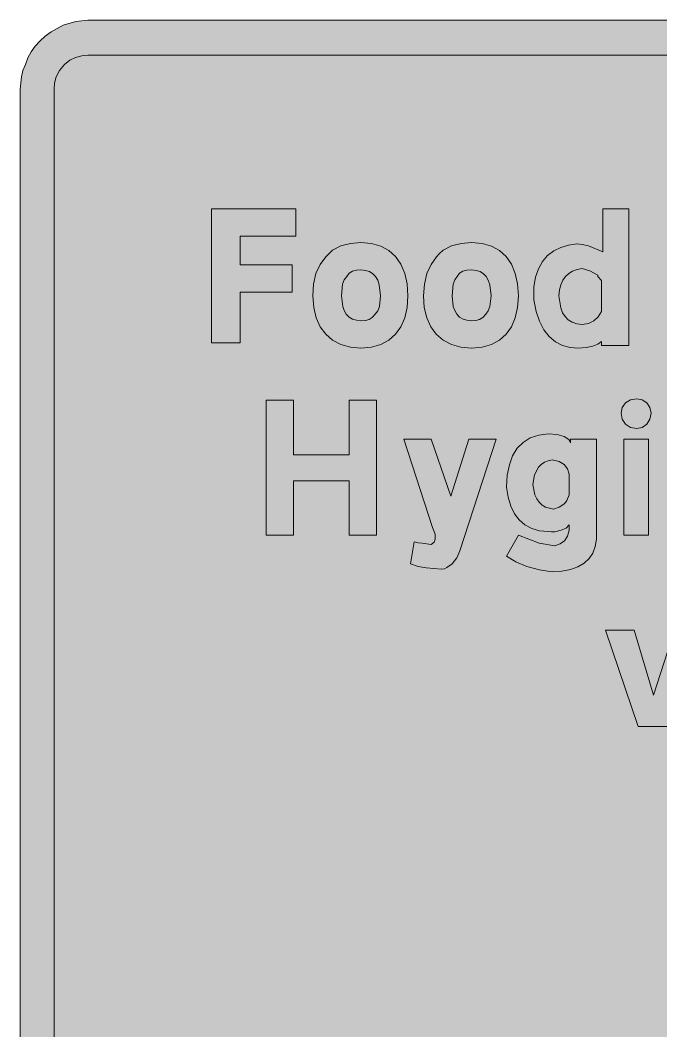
# Model space of a CAD drawing. Header units: metres. Extents: x 123 to 447, y 11 to 261.
# Drawn here: x 122.8 to 211.4, y 121.3 to 261.2 of the extents above; entities that cross this region are included whole.
import ezdxf

# ---------------------------------------------------------------- set-up
doc = ezdxf.new("R2010")
doc.units = ezdxf.units.M
doc.layers.add('FILL_BLACK_000000', color=7, linetype='Continuous', true_color=0x000000)
doc.layers.add('FILL_WHITE_FFFFFF', color=7, linetype='Continuous', true_color=0xffffff)

msp = doc.modelspace()

# ---------------------------------------------------------------- hatches: boundary and pattern name
at = {"layer": 'FILL_BLACK_000000', "true_color": 0x000000}
h = msp.add_hatch(color=7, dxfattribs=at)
h.dxf.hatch_style = 1
h.paths.add_polyline_path([(437.22, 261.18), (438.93, 260.96), (440.64, 260.46), (442.39, 259.52), (443.88, 258.3), (445.09, 256.82), (446.04, 255.06), (446.44, 253.35), (446.58, 251.64), (446.58, 20.16), (446.41, 18.49), (445.9, 16.76), (445.06, 15.07), (443.88, 13.5), (443.17, 12.86), (442.39, 12.31), (441.55, 11.85), (440.64, 11.52), (439.8, 11.18), (438.93, 10.96), (437.22, 10.8), (132.12, 10.8), (130.45, 10.97), (128.72, 11.48), (127.03, 12.32), (125.46, 13.5), (124.27, 15.12), (123.81, 15.93), (123.48, 16.74), (122.92, 18.52), (122.76, 20.16), (122.76, 251.64), (122.92, 253.35), (123.14, 254.22), (123.48, 255.06), (123.81, 255.97), (124.27, 256.82), (124.82, 257.59), (125.46, 258.3), (126.23, 258.99), (127.03, 259.59), (128.72, 260.48), (130.45, 261.01), (132.12, 261.18), (437.22, 261.18)])
h = msp.add_hatch(color=7, dxfattribs=at)
h.dxf.hatch_style = 1
h.paths.add_polyline_path([(153.18, 216.54), (149.22, 216.54), (149.22, 235.08), (160.92, 235.08), (160.92, 231.3), (153.18, 231.3), (153.18, 227.34), (160.38, 227.34), (160.38, 223.56), (153.18, 223.56), (153.18, 216.54)])
h = msp.add_hatch(color=7, dxfattribs=at)
h.dxf.hatch_style = 1
h.paths.add_polyline_path([(207, 235.08), (207, 216.18), (203.22, 216.18), (203.22, 216.72), (202.71, 216.35), (202.01, 216.07), (201.09, 215.88), (199.98, 215.82), (198.86, 215.87), (197.81, 216.15), (196.84, 216.66), (195.98, 217.4), (195.23, 218.35), (194.61, 219.52), (194.15, 220.89), (193.86, 222.48), (193.86, 224.28), (194.09, 225.61), (194.48, 226.78), (195.04, 227.77), (195.75, 228.6), (196.59, 229.26), (197.56, 229.75), (198.63, 230.07), (199.8, 230.22), (200.54, 230.15), (201.4, 229.95), (203.4, 229.14), (203.4, 235.08), (207, 235.08)])
h.paths.add_polyline_path([(203.22, 225.18), (202.68, 225.72), (202.68, 225.9), (201.6, 226.49), (200.52, 226.8), (199.82, 226.68), (199.2, 226.46), (198.67, 226.14), (198.23, 225.72), (197.86, 225.2), (197.58, 224.57), (197.39, 223.85), (197.28, 223.02), (197.56, 221.36), (197.81, 220.71), (198.16, 220.16), (198.59, 219.73), (199.13, 219.4), (199.77, 219.18), (200.52, 219.06), (201.4, 219.19), (202.14, 219.56), (202.75, 220.12), (203.22, 220.86), (203.22, 224.1), (203.22, 225.18)], flags=16)
h = msp.add_hatch(color=7, dxfattribs=at)
h.dxf.hatch_style = 1
h.paths.add_polyline_path([(175.97, 220), (175.44, 218.76), (174.71, 217.73), (173.79, 216.91), (172.68, 216.31), (171.39, 215.94), (169.92, 215.82), (168.45, 215.94), (167.13, 216.31), (165.99, 216.91), (165.04, 217.73), (164.28, 218.76), (163.72, 220), (163.38, 221.42), (163.26, 223.02), (163.36, 224.67), (163.69, 226.13), (164.25, 227.37), (165.06, 228.42), (165.5, 228.92), (166, 229.34), (167.15, 229.95), (168.48, 230.29), (169.92, 230.4), (171.39, 230.27), (172.68, 229.91), (173.79, 229.3), (174.71, 228.47), (175.44, 227.41), (175.97, 226.15), (176.29, 224.68), (176.4, 223.02), (176.29, 221.42), (175.97, 220)])
h.paths.add_polyline_path([(172.24, 225.19), (171.94, 225.7), (171.57, 226.1), (171.1, 226.39), (170.55, 226.56), (169.92, 226.62), (169.28, 226.58), (168.73, 226.44), (168.27, 226.16), (167.94, 225.72), (167.6, 225.25), (167.38, 224.64), (167.22, 223.02), (167.39, 221.57), (167.6, 220.99), (167.89, 220.5), (168.27, 220.11), (168.74, 219.83), (169.29, 219.66), (169.92, 219.6), (170.53, 219.64), (171.04, 219.78), (171.49, 220.06), (171.9, 220.5), (172.24, 220.97), (172.46, 221.56), (172.62, 223.02), (172.45, 224.57), (172.24, 225.19)], flags=16)
h = msp.add_hatch(color=7, dxfattribs=at)
h.dxf.hatch_style = 1
h.paths.add_polyline_path([(191.27, 220), (190.74, 218.76), (190.01, 217.73), (189.09, 216.91), (187.98, 216.31), (186.69, 215.94), (185.22, 215.82), (183.75, 215.94), (182.43, 216.31), (181.29, 216.91), (180.34, 217.73), (179.58, 218.76), (179.02, 220), (178.68, 221.42), (178.56, 223.02), (178.69, 224.67), (179.05, 226.13), (179.62, 227.37), (180.36, 228.42), (180.8, 228.92), (181.3, 229.34), (182.45, 229.95), (183.78, 230.29), (185.22, 230.4), (186.69, 230.27), (187.98, 229.91), (189.09, 229.3), (190.01, 228.47), (190.74, 227.41), (191.27, 226.15), (191.59, 224.68), (191.7, 223.02), (191.59, 221.42), (191.27, 220)])
h.paths.add_polyline_path([(187.54, 225.19), (187.24, 225.7), (186.87, 226.1), (186.4, 226.39), (185.85, 226.56), (185.22, 226.62), (184.58, 226.58), (184.03, 226.44), (183.57, 226.16), (183.24, 225.72), (182.9, 225.25), (182.68, 224.64), (182.52, 223.02), (182.69, 221.57), (182.9, 220.99), (183.19, 220.5), (183.57, 220.11), (184.04, 219.83), (184.59, 219.66), (185.22, 219.6), (185.83, 219.64), (186.34, 219.78), (186.79, 220.06), (187.2, 220.5), (187.54, 220.97), (187.76, 221.56), (187.92, 223.02), (187.75, 224.57), (187.54, 225.19)], flags=16)
h = msp.add_hatch(color=7, dxfattribs=at)
h.dxf.hatch_style = 1
h.paths.add_polyline_path([(164.52, 201.06), (168.3, 201.06), (168.3, 208.62), (172.08, 208.62), (172.08, 189.9), (168.3, 189.9), (168.3, 197.46), (160.56, 197.46), (160.56, 189.9), (156.78, 189.9), (156.78, 208.62), (160.56, 208.62), (160.56, 201.06), (164.52, 201.06)])
h = msp.add_hatch(color=7, dxfattribs=at)
h.dxf.hatch_style = 1
h.paths.add_polyline_path([(209.9, 205.95), (209.47, 205.27), (208.84, 204.82), (208.08, 204.66), (207.21, 204.82), (206.53, 205.27), (206.08, 205.95), (205.92, 206.82), (206.08, 207.59), (206.53, 208.22), (207.21, 208.64), (208.08, 208.8), (208.84, 208.64), (209.47, 208.22), (209.9, 207.59), (210.06, 206.82), (209.9, 205.95)])
h = msp.add_hatch(color=7, dxfattribs=at)
h.dxf.hatch_style = 1
h.paths.add_polyline_path([(183.6, 187.74), (183.2, 186.77), (182.52, 185.94), (181.8, 185.45), (181.46, 185.28), (181.08, 185.22), (178.92, 185.38), (177.84, 185.6), (176.76, 185.94), (177.3, 189), (177.84, 188.84), (178.38, 188.82), (179.64, 188.64), (180.05, 188.93), (180.18, 189.36), (180.18, 190.08), (179.82, 190.98), (175.86, 203.22), (179.64, 203.22), (182.34, 195.3), (184.86, 203.22), (188.64, 203.22), (183.6, 187.74)])
h = msp.add_hatch(color=7, dxfattribs=at)
h.dxf.hatch_style = 1
h.paths.add_polyline_path([(202, 187.44), (201.48, 186.67), (200.79, 186.03), (199.93, 185.52), (198.91, 185.16), (197.72, 184.94), (196.38, 184.86), (194.61, 185.12), (192.89, 185.6), (191.34, 186.25), (190.08, 187.02), (191.7, 189.9), (194.58, 188.82), (196.74, 188.46), (197.48, 188.7), (198.07, 189.14), (198.49, 189.78), (198.72, 190.62), (198.72, 191.34), (198.32, 190.91), (197.64, 190.62), (196.74, 190.4), (196.27, 190.37), (195.84, 190.44), (194.63, 190.54), (193.55, 190.84), (192.61, 191.33), (191.81, 192.02), (191.16, 192.88), (190.65, 193.93), (190.29, 195.16), (190.08, 196.56), (190.17, 198.21), (190.45, 199.66), (190.91, 200.9), (191.54, 201.94), (192.36, 202.76), (193.35, 203.37), (194.51, 203.76), (195.84, 203.94), (197.08, 203.84), (198.05, 203.58), (198.68, 203.18), (198.84, 202.94), (198.9, 202.68), (198.9, 203.22), (202.5, 203.22), (202.5, 189.36), (202.34, 188.34), (202, 187.44)])
h.paths.add_polyline_path([(198.02, 199.69), (197.33, 200.11), (196.38, 200.34), (195.81, 200.22), (195.3, 200.01), (194.86, 199.7), (194.49, 199.31), (193.95, 198.26), (193.68, 196.92), (193.98, 195.5), (194.24, 194.94), (194.58, 194.47), (194.98, 194.09), (195.45, 193.81), (196.56, 193.5), (197.35, 193.79), (198, 194.22), (198.24, 194.42), (198.43, 194.72), (198.72, 195.48), (198.72, 198.36), (198.48, 199.1), (198.02, 199.69)], flags=16)
h = msp.add_hatch(color=7, dxfattribs=at)
h.dxf.hatch_style = 1
h.paths.add_polyline_path([(209.7, 203.22), (209.7, 189.9), (206.28, 189.9), (206.28, 203.22), (209.7, 203.22)])
h = msp.add_hatch(color=7, dxfattribs=at)
h.dxf.hatch_style = 1
h.paths.add_polyline_path([(203.76, 176.76), (207.72, 176.76), (210.42, 167.76), (213.3, 176.76), (217.26, 176.76), (212.76, 163.44), (210.42, 163.44), (208.26, 163.44), (203.76, 176.76)])
at = {"layer": 'FILL_WHITE_FFFFFF', "true_color": 0xffffff}
h = msp.add_hatch(color=7, dxfattribs=at)
h.dxf.hatch_style = 1
h.paths.add_polyline_path([(437.22, 256.32), (438.06, 256.25), (438.91, 256.03), (439.73, 255.64), (440.46, 255.06), (441.14, 254.22), (441.59, 253.35), (441.83, 252.48), (441.9, 251.64), (441.9, 20.16), (441.79, 19.35), (441.54, 18.54), (441.13, 17.73), (440.46, 16.92), (439.78, 16.25), (438.84, 15.84), (438.03, 15.59), (437.22, 15.48), (132.12, 15.48), (131.28, 15.58), (130.43, 15.86), (129.61, 16.32), (128.88, 16.92), (128.2, 17.65), (127.75, 18.47), (127.51, 19.32), (127.44, 20.16), (127.44, 251.64), (127.51, 252.48), (127.75, 253.35), (128.2, 254.22), (128.88, 255.06), (129.61, 255.64), (130.43, 256.03), (131.28, 256.25), (132.12, 256.32), (437.22, 256.32)])

# ---------------------------------------------------------------- linework, layer by layer
at = {"layer": 'FILL_BLACK_000000', "lineweight": 0, "true_color": 0x000000}
msp.add_lwpolyline([(122.76, 20.16), (122.76, 251.64), (122.92, 253.35), (123.14, 254.22), (123.48, 255.06), (123.81, 255.97), (124.27, 256.82), (124.82, 257.59), (125.46, 258.3), (126.23, 258.99), (127.03, 259.59), (128.72, 260.48), (130.45, 261.01), (132.12, 261.18), (437.22, 261.18)], dxfattribs=at)
for points in [[(153.18, 216.54), (149.22, 216.54), (149.22, 235.08), (160.92, 235.08), (160.92, 231.3), (153.18, 231.3), (153.18, 227.34), (160.38, 227.34), (160.38, 223.56), (153.18, 223.56)], [(207, 235.08), (207, 216.18), (203.22, 216.18), (203.22, 216.72), (202.71, 216.35), (202.01, 216.07), (201.09, 215.88), (199.98, 215.82), (198.86, 215.87), (197.81, 216.15), (196.84, 216.66), (195.98, 217.4), (195.23, 218.35), (194.61, 219.52), (194.15, 220.89), (193.86, 222.48), (193.86, 224.28), (194.09, 225.61), (194.48, 226.78), (195.04, 227.77), (195.75, 228.6), (196.59, 229.26), (197.56, 229.75), (198.63, 230.07), (199.8, 230.22), (200.54, 230.15), (201.4, 229.95), (203.4, 229.14), (203.4, 235.08)], [(175.97, 220), (175.44, 218.76), (174.71, 217.73), (173.79, 216.91), (172.68, 216.31), (171.39, 215.94), (169.92, 215.82), (168.45, 215.94), (167.13, 216.31), (165.99, 216.91), (165.04, 217.73), (164.28, 218.76), (163.72, 220), (163.38, 221.42), (163.26, 223.02), (163.36, 224.67), (163.69, 226.13), (164.25, 227.37), (165.06, 228.42), (165.5, 228.92), (166, 229.34), (167.15, 229.95), (168.48, 230.29), (169.92, 230.4), (171.39, 230.27), (172.68, 229.91), (173.79, 229.3), (174.71, 228.47), (175.44, 227.41), (175.97, 226.15), (176.29, 224.68), (176.4, 223.02), (176.29, 221.42)], [(191.27, 220), (190.74, 218.76), (190.01, 217.73), (189.09, 216.91), (187.98, 216.31), (186.69, 215.94), (185.22, 215.82), (183.75, 215.94), (182.43, 216.31), (181.29, 216.91), (180.34, 217.73), (179.58, 218.76), (179.02, 220), (178.68, 221.42), (178.56, 223.02), (178.69, 224.67), (179.05, 226.13), (179.62, 227.37), (180.36, 228.42), (180.8, 228.92), (181.3, 229.34), (182.45, 229.95), (183.78, 230.29), (185.22, 230.4), (186.69, 230.27), (187.98, 229.91), (189.09, 229.3), (190.01, 228.47), (190.74, 227.41), (191.27, 226.15), (191.59, 224.68), (191.7, 223.02), (191.59, 221.42)], [(172.24, 225.19), (171.94, 225.7), (171.57, 226.1), (171.1, 226.39), (170.55, 226.56), (169.92, 226.62), (169.28, 226.58), (168.73, 226.44), (168.27, 226.16), (167.94, 225.72), (167.6, 225.25), (167.38, 224.64), (167.22, 223.02), (167.39, 221.57), (167.6, 220.99), (167.89, 220.5), (168.27, 220.11), (168.74, 219.83), (169.29, 219.66), (169.92, 219.6), (170.53, 219.64), (171.04, 219.78), (171.49, 220.06), (171.9, 220.5), (172.24, 220.97), (172.46, 221.56), (172.62, 223.02), (172.45, 224.57)], [(187.54, 225.19), (187.24, 225.7), (186.87, 226.1), (186.4, 226.39), (185.85, 226.56), (185.22, 226.62), (184.58, 226.58), (184.03, 226.44), (183.57, 226.16), (183.24, 225.72), (182.9, 225.25), (182.68, 224.64), (182.52, 223.02), (182.69, 221.57), (182.9, 220.99), (183.19, 220.5), (183.57, 220.11), (184.04, 219.83), (184.59, 219.66), (185.22, 219.6), (185.83, 219.64), (186.34, 219.78), (186.79, 220.06), (187.2, 220.5), (187.54, 220.97), (187.76, 221.56), (187.92, 223.02), (187.75, 224.57)], [(203.22, 225.18), (202.68, 225.72), (202.68, 225.9), (201.6, 226.49), (200.52, 226.8), (199.82, 226.68), (199.2, 226.46), (198.67, 226.14), (198.23, 225.72), (197.86, 225.2), (197.58, 224.57), (197.39, 223.85), (197.28, 223.02), (197.56, 221.36), (197.81, 220.71), (198.16, 220.16), (198.59, 219.73), (199.13, 219.4), (199.77, 219.18), (200.52, 219.06), (201.4, 219.19), (202.14, 219.56), (202.75, 220.12), (203.22, 220.86), (203.22, 224.1)], [(164.52, 201.06), (168.3, 201.06), (168.3, 208.62), (172.08, 208.62), (172.08, 189.9), (168.3, 189.9), (168.3, 197.46), (160.56, 197.46), (160.56, 189.9), (156.78, 189.9), (156.78, 208.62), (160.56, 208.62), (160.56, 201.06)], [(209.9, 205.95), (209.47, 205.27), (208.84, 204.82), (208.08, 204.66), (207.21, 204.82), (206.53, 205.27), (206.08, 205.95), (205.92, 206.82), (206.08, 207.59), (206.53, 208.22), (207.21, 208.64), (208.08, 208.8), (208.84, 208.64), (209.47, 208.22), (209.9, 207.59), (210.06, 206.82)], [(183.6, 187.74), (183.2, 186.77), (182.52, 185.94), (181.8, 185.45), (181.46, 185.28), (181.08, 185.22), (178.92, 185.38), (177.84, 185.6), (176.76, 185.94), (177.3, 189), (177.84, 188.84), (178.38, 188.82), (179.64, 188.64), (180.05, 188.93), (180.18, 189.36), (180.18, 190.08), (179.82, 190.98), (175.86, 203.22), (179.64, 203.22), (182.34, 195.3), (184.86, 203.22), (188.64, 203.22)], [(202, 187.44), (201.48, 186.67), (200.79, 186.03), (199.93, 185.52), (198.91, 185.16), (197.72, 184.94), (196.38, 184.86), (194.61, 185.12), (192.89, 185.6), (191.34, 186.25), (190.08, 187.02), (191.7, 189.9), (194.58, 188.82), (196.74, 188.46), (197.48, 188.7), (198.07, 189.14), (198.49, 189.78), (198.72, 190.62), (198.72, 191.34), (198.32, 190.91), (197.64, 190.62), (196.74, 190.4), (196.27, 190.37), (195.84, 190.44), (194.63, 190.54), (193.55, 190.84), (192.61, 191.33), (191.81, 192.02), (191.16, 192.88), (190.65, 193.93), (190.29, 195.16), (190.08, 196.56), (190.17, 198.21), (190.45, 199.66), (190.91, 200.9), (191.54, 201.94), (192.36, 202.76), (193.35, 203.37), (194.51, 203.76), (195.84, 203.94), (197.08, 203.84), (198.05, 203.58), (198.68, 203.18), (198.84, 202.94), (198.9, 202.68), (198.9, 203.22), (202.5, 203.22), (202.5, 189.36), (202.34, 188.34)], [(209.7, 203.22), (209.7, 189.9), (206.28, 189.9), (206.28, 203.22)], [(198.02, 199.69), (197.33, 200.11), (196.38, 200.34), (195.81, 200.22), (195.3, 200.01), (194.86, 199.7), (194.49, 199.31), (193.95, 198.26), (193.68, 196.92), (193.98, 195.5), (194.24, 194.94), (194.58, 194.47), (194.98, 194.09), (195.45, 193.81), (196.56, 193.5), (197.35, 193.79), (198, 194.22), (198.24, 194.42), (198.43, 194.72), (198.72, 195.48), (198.72, 198.36), (198.48, 199.1)], [(203.76, 176.76), (207.72, 176.76), (210.42, 167.76), (213.3, 176.76), (217.26, 176.76), (212.76, 163.44), (210.42, 163.44), (208.26, 163.44)]]:
    msp.add_lwpolyline(points, close=True, dxfattribs=at)
at = {"layer": 'FILL_WHITE_FFFFFF', "lineweight": 0, "true_color": 0x000000}
msp.add_lwpolyline([(437.22, 15.48), (132.12, 15.48), (131.28, 15.58), (130.43, 15.86), (129.61, 16.32), (128.88, 16.92), (128.2, 17.65), (127.75, 18.47), (127.51, 19.32), (127.44, 20.16), (127.44, 251.64), (127.51, 252.48), (127.75, 253.35), (128.2, 254.22), (128.88, 255.06), (129.61, 255.64), (130.43, 256.03), (131.28, 256.25), (132.12, 256.32), (437.22, 256.32)], dxfattribs=at)

doc.saveas('drawing.dxf')
